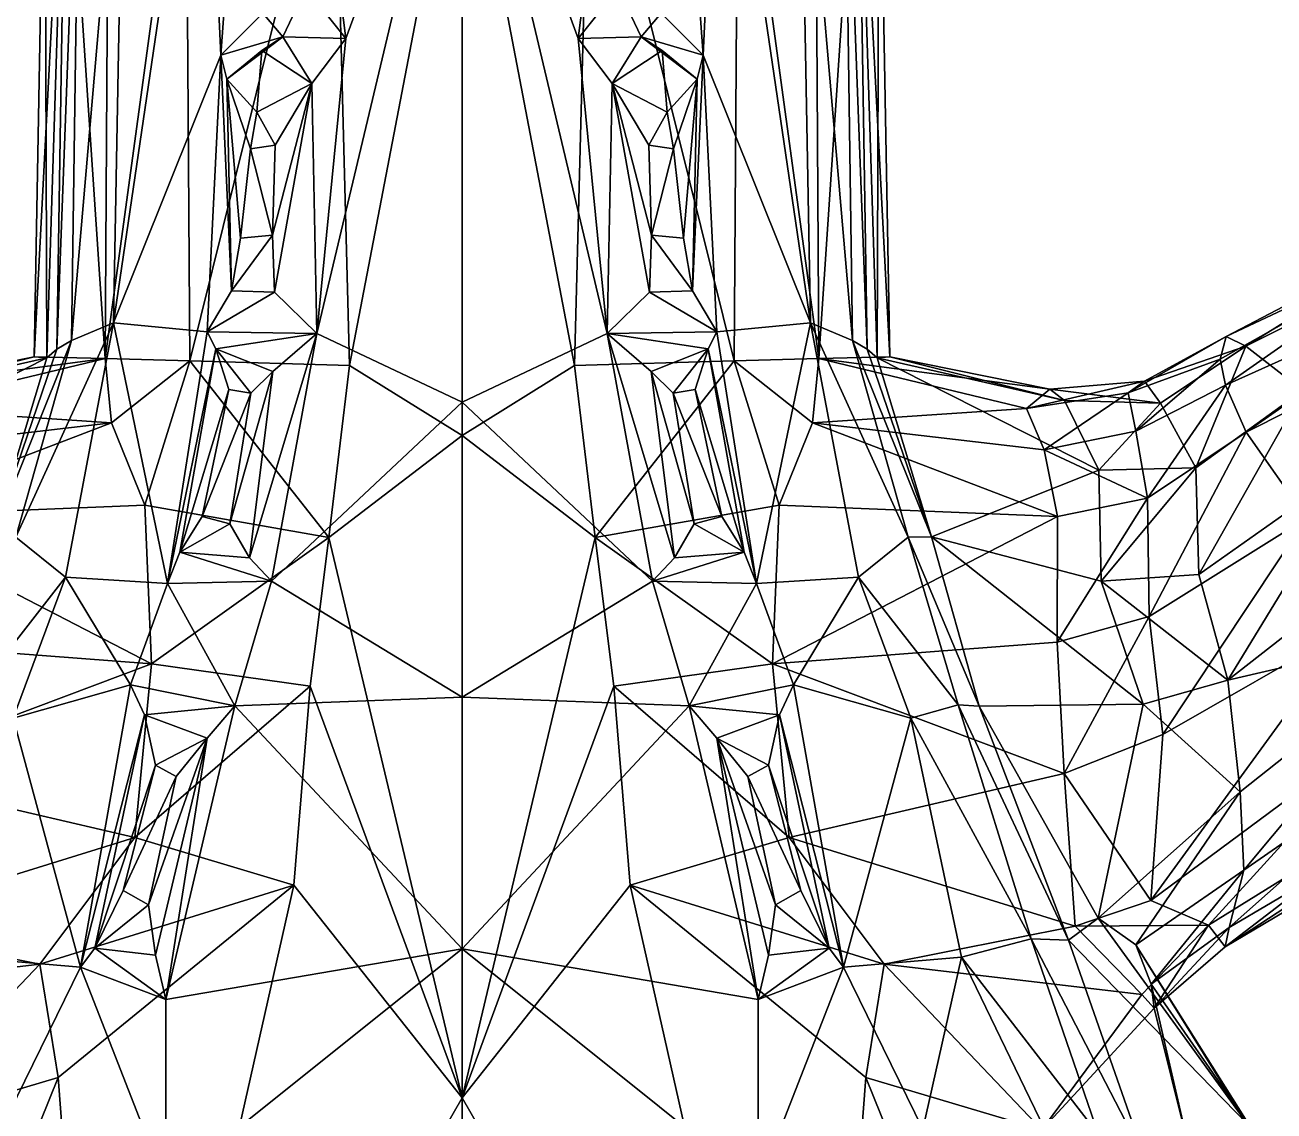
# Model space of a CAD drawing. Extents: x -0.88 to 0.88, y -1.69 to 3.66.
# Drawn here: x -0.206 to 0.382, y 0.997 to 1.509 of the extents above; entities that cross this region are included whole.
import ezdxf

# ---------------------------------------------------------------- set-up
doc = ezdxf.new("R2010")
doc.units = 0
doc.layers.add('ALLIGATR$LWO', color=1, linetype='CONTINUOUS')

msp = doc.modelspace()

# ---------------------------------------------------------------- linework, layer by layer
at = {"layer": 'ALLIGATR$LWO'}
for points in [[(-0.15891, 1.64893, 0.50879), (-0.16408, 1.36831, 0.54448), (-0.12126, 1.65987, 0.54011)], [(-0.11366, 1.49431, 0.56511), (-0.12126, 1.65987, 0.54011), (-0.16408, 1.36831, 0.54448)], [(-0.11366, 1.49431, 0.56511), (-0.11163, 1.52045, 0.57623), (-0.12126, 1.65987, 0.54011)], [(0.11163, 1.52045, 0.57623), (0.11366, 1.49431, 0.56511), (0.12126, 1.65987, 0.54011)], [(0.12126, 1.65987, 0.54011), (0.11366, 1.49431, 0.56511), (0.16408, 1.36831, 0.54448)], [(0.16408, 1.36831, 0.54448), (0.15891, 1.64893, 0.50879), (0.12126, 1.65987, 0.54011)], [(-0.18635, 1.64386, 0.42471), (-0.19087, 1.35591, 0.45701), (-0.17985, 1.64812, 0.47029)], [(-0.18389, 1.36001, 0.50492), (-0.17985, 1.64812, 0.47029), (-0.19087, 1.35591, 0.45701)], [(-0.17985, 1.64812, 0.47029), (-0.18389, 1.36001, 0.50492), (-0.15891, 1.64893, 0.50879)], [(-0.16408, 1.36831, 0.54448), (-0.15891, 1.64893, 0.50879), (-0.18389, 1.36001, 0.50492)], [(-0.05475, 1.50217, 0.56596), (-0.07342, 1.64934, 0.5436), (-0.07349, 1.52581, 0.57473)], [(-0.07342, 1.64934, 0.5436), (-0.05475, 1.50217, 0.56596), (0, 1.6512, 0.54014)], [(-0.05475, 1.50217, 0.56596), (-0.06836, 1.36331, 0.58587), (0, 1.6512, 0.54014)], [(0, 1.33086, 0.58193), (0, 1.6512, 0.54014), (-0.06836, 1.36331, 0.58587)], [(0.05475, 1.50217, 0.56596), (0.07342, 1.64934, 0.5436), (0, 1.6512, 0.54014)], [(0.06836, 1.36331, 0.58587), (0.05475, 1.50217, 0.56596), (0, 1.6512, 0.54014)], [(0, 1.6512, 0.54014), (0, 1.33086, 0.58193), (0.06836, 1.36331, 0.58587)], [(0.07342, 1.64934, 0.5436), (0.05475, 1.50217, 0.56596), (0.07349, 1.52581, 0.57473)], [(0.18389, 1.36001, 0.50492), (0.17985, 1.64812, 0.47029), (0.15891, 1.64893, 0.50879)], [(0.15891, 1.64893, 0.50879), (0.16408, 1.36831, 0.54448), (0.18389, 1.36001, 0.50492)], [(0.19087, 1.35591, 0.45701), (0.18635, 1.64386, 0.42471), (0.17985, 1.64812, 0.47029)], [(0.17985, 1.64812, 0.47029), (0.18389, 1.36001, 0.50492), (0.19087, 1.35591, 0.45701)], [(-0.19653, 1.62992, 0.30751), (-0.19552, 1.35173, 0.39602), (-0.18635, 1.64386, 0.42471)], [(-0.19087, 1.35591, 0.45701), (-0.18635, 1.64386, 0.42471), (-0.19552, 1.35173, 0.39602)], [(0.19552, 1.35173, 0.39602), (0.19653, 1.62992, 0.30751), (0.18635, 1.64386, 0.42471)], [(0.18635, 1.64386, 0.42471), (0.19087, 1.35591, 0.45701), (0.19552, 1.35173, 0.39602)], [(-0.16811, 1.35148, 0.26394), (-0.20157, 1.35227, 0.33114), (-0.18694, 1.63245, 0.27539)], [(-0.20157, 1.35227, 0.33114), (-0.19653, 1.62992, 0.30751), (-0.18694, 1.63245, 0.27539)], [(-0.20157, 1.35227, 0.33114), (-0.19552, 1.35173, 0.39602), (-0.19653, 1.62992, 0.30751)], [(-0.16811, 1.35148, 0.26394), (-0.18694, 1.63245, 0.27539), (-0.16628, 1.63533, 0.24656)], [(-0.16811, 1.35148, 0.26394), (-0.16628, 1.63533, 0.24656), (-0.13004, 1.62989, 0.213)], [(-0.12823, 1.35037, 0.22542), (-0.16811, 1.35148, 0.26394), (-0.13004, 1.62989, 0.213)], [(-0.12823, 1.35037, 0.22542), (-0.13004, 1.62989, 0.213), (-0.0602, 1.62448, 0.17646)], [(0.13004, 1.62989, 0.213), (0.12823, 1.35037, 0.22542), (0.0602, 1.62448, 0.17646)], [(0.16811, 1.35148, 0.26394), (0.12823, 1.35037, 0.22542), (0.13004, 1.62989, 0.213)], [(0.16628, 1.63533, 0.24656), (0.16811, 1.35148, 0.26394), (0.13004, 1.62989, 0.213)], [(0.18694, 1.63245, 0.27539), (0.16811, 1.35148, 0.26394), (0.16628, 1.63533, 0.24656)], [(0.20157, 1.35227, 0.33114), (0.16811, 1.35148, 0.26394), (0.18694, 1.63245, 0.27539)], [(0.19653, 1.62992, 0.30751), (0.20157, 1.35227, 0.33114), (0.18694, 1.63245, 0.27539)], [(0.19552, 1.35173, 0.39602), (0.20157, 1.35227, 0.33114), (0.19653, 1.62992, 0.30751)], [(-0.05293, 1.34819, 0.18323), (-0.12823, 1.35037, 0.22542), (-0.0602, 1.62448, 0.17646)], [(-0.05293, 1.34819, 0.18323), (-0.0602, 1.62448, 0.17646), (0, 1.62477, 0.16542)], [(0, 1.31518, 0.17059), (-0.05293, 1.34819, 0.18323), (0, 1.62477, 0.16542)], [(0.05293, 1.34819, 0.18323), (0, 1.31518, 0.17059), (0, 1.62477, 0.16542)], [(0.0602, 1.62448, 0.17646), (0.05293, 1.34819, 0.18323), (0, 1.62477, 0.16542)], [(0.12823, 1.35037, 0.22542), (0.05293, 1.34819, 0.18323), (0.0602, 1.62448, 0.17646)], [(-0.07349, 1.52581, 0.57473), (-0.09375, 1.51408, 0.57614), (-0.08437, 1.503, 0.5692)], [(-0.05475, 1.50217, 0.56596), (-0.07349, 1.52581, 0.57473), (-0.08437, 1.503, 0.5692)], [(0.07349, 1.52581, 0.57473), (0.05475, 1.50217, 0.56596), (0.08437, 1.503, 0.5692)], [(0.09375, 1.51408, 0.57614), (0.07349, 1.52581, 0.57473), (0.08437, 1.503, 0.5692)], [(-0.09375, 1.51408, 0.57614), (-0.11163, 1.52045, 0.57623), (-0.11366, 1.49431, 0.56511)], [(0.11163, 1.52045, 0.57623), (0.09375, 1.51408, 0.57614), (0.11366, 1.49431, 0.56511)], [(-0.08437, 1.503, 0.5692), (-0.09375, 1.51408, 0.57614), (-0.11366, 1.49431, 0.56511)], [(0.09375, 1.51408, 0.57614), (0.08437, 1.503, 0.5692), (0.11366, 1.49431, 0.56511)], [(-0.11366, 1.49431, 0.56511), (-0.11073, 1.48297, 0.5783), (-0.08437, 1.503, 0.5692)], [(-0.11073, 1.48297, 0.5783), (-0.09422, 1.49659, 0.57898), (-0.08437, 1.503, 0.5692)], [(-0.09422, 1.49659, 0.57898), (-0.07067, 1.48098, 0.57916), (-0.08437, 1.503, 0.5692)], [(-0.05475, 1.50217, 0.56596), (-0.08437, 1.503, 0.5692), (-0.07067, 1.48098, 0.57916)], [(-0.05475, 1.50217, 0.56596), (-0.07067, 1.48098, 0.57916), (-0.06836, 1.36331, 0.58587)], [(0.08437, 1.503, 0.5692), (0.05475, 1.50217, 0.56596), (0.07067, 1.48098, 0.57916)], [(0.07067, 1.48098, 0.57916), (0.05475, 1.50217, 0.56596), (0.06836, 1.36331, 0.58587)], [(0.07067, 1.48098, 0.57916), (0.09422, 1.49659, 0.57898), (0.08437, 1.503, 0.5692)], [(0.11073, 1.48297, 0.5783), (0.11366, 1.49431, 0.56511), (0.08437, 1.503, 0.5692)], [(0.09422, 1.49659, 0.57898), (0.11073, 1.48297, 0.5783), (0.08437, 1.503, 0.5692)], [(-0.11998, 1.36404, 0.58288), (-0.11366, 1.49431, 0.56511), (-0.16408, 1.36831, 0.54448)], [(-0.11998, 1.36404, 0.58288), (-0.10857, 1.38327, 0.59483), (-0.11366, 1.49431, 0.56511)], [(-0.10857, 1.38327, 0.59483), (-0.11073, 1.48297, 0.5783), (-0.11366, 1.49431, 0.56511)], [(-0.09422, 1.49659, 0.57898), (-0.11073, 1.48297, 0.5783), (-0.09658, 1.46755, 0.60971)], [(-0.09422, 1.49659, 0.57898), (-0.09658, 1.46755, 0.60971), (-0.07067, 1.48098, 0.57916)], [(0.09658, 1.46755, 0.60971), (0.09422, 1.49659, 0.57898), (0.07067, 1.48098, 0.57916)], [(0.11073, 1.48297, 0.5783), (0.09422, 1.49659, 0.57898), (0.09658, 1.46755, 0.60971)], [(0.10857, 1.38327, 0.59483), (0.11998, 1.36404, 0.58288), (0.11366, 1.49431, 0.56511)], [(0.11073, 1.48297, 0.5783), (0.10857, 1.38327, 0.59483), (0.11366, 1.49431, 0.56511)], [(0.11366, 1.49431, 0.56511), (0.11998, 1.36404, 0.58288), (0.16408, 1.36831, 0.54448)], [(-0.10857, 1.38327, 0.59483), (-0.10429, 1.40816, 0.6078), (-0.11073, 1.48297, 0.5783)], [(-0.10429, 1.40816, 0.6078), (-0.09963, 1.45014, 0.60822), (-0.11073, 1.48297, 0.5783)], [(-0.09963, 1.45014, 0.60822), (-0.09658, 1.46755, 0.60971), (-0.11073, 1.48297, 0.5783)], [(0.09658, 1.46755, 0.60971), (0.09963, 1.45014, 0.60822), (0.11073, 1.48297, 0.5783)], [(0.09963, 1.45014, 0.60822), (0.10429, 1.40816, 0.6078), (0.11073, 1.48297, 0.5783)], [(0.10429, 1.40816, 0.6078), (0.10857, 1.38327, 0.59483), (0.11073, 1.48297, 0.5783)], [(-0.09658, 1.46755, 0.60971), (-0.08793, 1.45201, 0.60677), (-0.07067, 1.48098, 0.57916)], [(-0.08825, 1.38275, 0.5941), (-0.07067, 1.48098, 0.57916), (-0.0892, 1.4096, 0.60902)], [(-0.08793, 1.45201, 0.60677), (-0.0892, 1.4096, 0.60902), (-0.07067, 1.48098, 0.57916)], [(-0.07067, 1.48098, 0.57916), (-0.08825, 1.38275, 0.5941), (-0.06836, 1.36331, 0.58587)], [(0.08825, 1.38275, 0.5941), (0.07067, 1.48098, 0.57916), (0.06836, 1.36331, 0.58587)], [(0.07067, 1.48098, 0.57916), (0.08825, 1.38275, 0.5941), (0.0892, 1.4096, 0.60902)], [(0.0892, 1.4096, 0.60902), (0.08793, 1.45201, 0.60677), (0.07067, 1.48098, 0.57916)], [(0.08793, 1.45201, 0.60677), (0.09658, 1.46755, 0.60971), (0.07067, 1.48098, 0.57916)], [(-0.09658, 1.46755, 0.60971), (-0.09963, 1.45014, 0.60822), (-0.08793, 1.45201, 0.60677)], [(0.09963, 1.45014, 0.60822), (0.09658, 1.46755, 0.60971), (0.08793, 1.45201, 0.60677)], [(-0.10429, 1.40816, 0.6078), (-0.0892, 1.4096, 0.60902), (-0.09963, 1.45014, 0.60822)], [(-0.08793, 1.45201, 0.60677), (-0.09963, 1.45014, 0.60822), (-0.0892, 1.4096, 0.60902)], [(0.09963, 1.45014, 0.60822), (0.08793, 1.45201, 0.60677), (0.0892, 1.4096, 0.60902)], [(0.0892, 1.4096, 0.60902), (0.10429, 1.40816, 0.6078), (0.09963, 1.45014, 0.60822)], [(0.35995, 1.36183, 0.25105), (0.46528, 1.417, 0.23134), (0.45968, 1.40869, 0.1902)], [(0.35995, 1.36183, 0.25105), (0.36913, 1.35723, 0.28342), (0.46528, 1.417, 0.23134)], [(0.4874, 1.41663, 0.25517), (0.46528, 1.417, 0.23134), (0.36913, 1.35723, 0.28342)], [(0.36913, 1.35723, 0.28342), (0.39607, 1.3364, 0.31471), (0.4874, 1.41663, 0.25517)], [(-0.08825, 1.38275, 0.5941), (-0.0892, 1.4096, 0.60902), (-0.10857, 1.38327, 0.59483)], [(-0.0892, 1.4096, 0.60902), (-0.10429, 1.40816, 0.6078), (-0.10857, 1.38327, 0.59483)], [(0.0892, 1.4096, 0.60902), (0.08825, 1.38275, 0.5941), (0.10857, 1.38327, 0.59483)], [(0.10429, 1.40816, 0.6078), (0.0892, 1.4096, 0.60902), (0.10857, 1.38327, 0.59483)], [(0.35966, 1.33894, 0.18003), (0.35716, 1.35111, 0.21691), (0.45968, 1.40869, 0.1902)], [(0.35716, 1.35111, 0.21691), (0.35995, 1.36183, 0.25105), (0.45968, 1.40869, 0.1902)], [(0.47457, 1.39057, 0.13287), (0.35966, 1.33894, 0.18003), (0.45968, 1.40869, 0.1902)], [(0.35966, 1.33894, 0.18003), (0.47457, 1.39057, 0.13287), (0.36932, 1.31672, 0.15542)], [(0.48933, 1.37723, 0.11967), (0.36932, 1.31672, 0.15542), (0.47457, 1.39057, 0.13287)], [(-0.08825, 1.38275, 0.5941), (-0.10857, 1.38327, 0.59483), (-0.11998, 1.36404, 0.58288)], [(-0.06836, 1.36331, 0.58587), (-0.08825, 1.38275, 0.5941), (-0.11998, 1.36404, 0.58288)], [(0.08825, 1.38275, 0.5941), (0.06836, 1.36331, 0.58587), (0.11998, 1.36404, 0.58288)], [(0.10857, 1.38327, 0.59483), (0.08825, 1.38275, 0.5941), (0.11998, 1.36404, 0.58288)], [(0.39774, 1.27622, 0.14242), (0.36932, 1.31672, 0.15542), (0.48933, 1.37723, 0.11967)], [(-0.18668, 1.24848, 0.55684), (-0.16408, 1.36831, 0.54448), (-0.2101, 1.26731, 0.51198)], [(-0.16408, 1.36831, 0.54448), (-0.18389, 1.36001, 0.50492), (-0.2101, 1.26731, 0.51198)], [(-0.18668, 1.24848, 0.55684), (-0.13874, 1.24555, 0.58657), (-0.16408, 1.36831, 0.54448)], [(-0.11998, 1.36404, 0.58288), (-0.16408, 1.36831, 0.54448), (-0.13874, 1.24555, 0.58657)], [(0.16408, 1.36831, 0.54448), (0.11998, 1.36404, 0.58288), (0.13874, 1.24555, 0.58657)], [(0.13874, 1.24555, 0.58657), (0.18668, 1.24848, 0.55684), (0.16408, 1.36831, 0.54448)], [(0.16408, 1.36831, 0.54448), (0.18668, 1.24848, 0.55684), (0.2101, 1.26731, 0.51198)], [(0.18389, 1.36001, 0.50492), (0.16408, 1.36831, 0.54448), (0.2101, 1.26731, 0.51198)], [(-0.2101, 1.26731, 0.51198), (-0.18389, 1.36001, 0.50492), (-0.22113, 1.26752, 0.46238)], [(-0.18389, 1.36001, 0.50492), (-0.19087, 1.35591, 0.45701), (-0.22113, 1.26752, 0.46238)], [(-0.11998, 1.36404, 0.58288), (-0.13874, 1.24555, 0.58657), (-0.11596, 1.35604, 0.59912)], [(-0.11998, 1.36404, 0.58288), (-0.11596, 1.35604, 0.59912), (-0.06836, 1.36331, 0.58587)], [(-0.11596, 1.35604, 0.59912), (-0.08905, 1.3454, 0.60241), (-0.06836, 1.36331, 0.58587)], [(-0.08971, 1.24666, 0.59597), (-0.06836, 1.36331, 0.58587), (-0.10013, 1.2576, 0.60724)], [(-0.08905, 1.3454, 0.60241), (-0.10013, 1.2576, 0.60724), (-0.06836, 1.36331, 0.58587)], [(0, 1.33086, 0.58193), (-0.06836, 1.36331, 0.58587), (-0.08971, 1.24666, 0.59597)], [(0.06836, 1.36331, 0.58587), (0, 1.33086, 0.58193), (0.08971, 1.24666, 0.59597)], [(0.11596, 1.35604, 0.59912), (0.11998, 1.36404, 0.58288), (0.06836, 1.36331, 0.58587)], [(0.06836, 1.36331, 0.58587), (0.08971, 1.24666, 0.59597), (0.10013, 1.2576, 0.60724)], [(0.10013, 1.2576, 0.60724), (0.08905, 1.3454, 0.60241), (0.06836, 1.36331, 0.58587)], [(0.08905, 1.3454, 0.60241), (0.11596, 1.35604, 0.59912), (0.06836, 1.36331, 0.58587)], [(0.13874, 1.24555, 0.58657), (0.11998, 1.36404, 0.58288), (0.11596, 1.35604, 0.59912)], [(0.18389, 1.36001, 0.50492), (0.2101, 1.26731, 0.51198), (0.22113, 1.26752, 0.46238)], [(0.19087, 1.35591, 0.45701), (0.18389, 1.36001, 0.50492), (0.22113, 1.26752, 0.46238)], [(0.32148, 1.34071, 0.28491), (0.35995, 1.36183, 0.25105), (0.31377, 1.33535, 0.24443)], [(0.35995, 1.36183, 0.25105), (0.35716, 1.35111, 0.21691), (0.31377, 1.33535, 0.24443)], [(0.35995, 1.36183, 0.25105), (0.32148, 1.34071, 0.28491), (0.36913, 1.35723, 0.28342)], [(-0.19552, 1.35173, 0.39602), (-0.22113, 1.26752, 0.46238), (-0.19087, 1.35591, 0.45701)], [(-0.13292, 1.26019, 0.60899), (-0.11596, 1.35604, 0.59912), (-0.13874, 1.24555, 0.58657)], [(-0.11596, 1.35604, 0.59912), (-0.13292, 1.26019, 0.60899), (-0.10982, 1.33693, 0.61804)], [(-0.08905, 1.3454, 0.60241), (-0.11596, 1.35604, 0.59912), (-0.09945, 1.33514, 0.62073)], [(-0.10982, 1.33693, 0.61804), (-0.09945, 1.33514, 0.62073), (-0.11596, 1.35604, 0.59912)], [(0.11596, 1.35604, 0.59912), (0.08905, 1.3454, 0.60241), (0.09945, 1.33514, 0.62073)], [(0.09945, 1.33514, 0.62073), (0.10982, 1.33693, 0.61804), (0.11596, 1.35604, 0.59912)], [(0.13292, 1.26019, 0.60899), (0.11596, 1.35604, 0.59912), (0.10982, 1.33693, 0.61804)], [(0.11596, 1.35604, 0.59912), (0.13292, 1.26019, 0.60899), (0.13874, 1.24555, 0.58657)], [(0.22113, 1.26752, 0.46238), (0.19552, 1.35173, 0.39602), (0.19087, 1.35591, 0.45701)], [(0.32901, 1.33042, 0.3253), (0.36913, 1.35723, 0.28342), (0.32148, 1.34071, 0.28491)], [(0.32901, 1.33042, 0.3253), (0.34557, 1.30002, 0.35408), (0.36913, 1.35723, 0.28342)], [(0.39607, 1.3364, 0.31471), (0.36913, 1.35723, 0.28342), (0.34557, 1.30002, 0.35408)], [(-0.28373, 1.33175, 0.34065), (-0.29999, 1.29887, 0.37772), (-0.19552, 1.35173, 0.39602)], [(-0.19552, 1.35173, 0.39602), (-0.29999, 1.29887, 0.37772), (-0.22113, 1.26752, 0.46238)], [(-0.28373, 1.33175, 0.34065), (-0.19552, 1.35173, 0.39602), (-0.20157, 1.35227, 0.33114)], [(-0.20157, 1.35227, 0.33114), (-0.27682, 1.33703, 0.29588), (-0.28373, 1.33175, 0.34065)], [(-0.27682, 1.33703, 0.29588), (-0.20157, 1.35227, 0.33114), (-0.16811, 1.35148, 0.26394)], [(-0.26587, 1.32788, 0.24982), (-0.27682, 1.33703, 0.29588), (-0.16811, 1.35148, 0.26394)], [(-0.26587, 1.32788, 0.24982), (-0.16811, 1.35148, 0.26394), (-0.16504, 1.32116, 0.19411)], [(-0.12823, 1.35037, 0.22542), (-0.16504, 1.32116, 0.19411), (-0.16811, 1.35148, 0.26394)], [(-0.16504, 1.32116, 0.19411), (-0.12823, 1.35037, 0.22542), (-0.14941, 1.28237, 0.15015)], [(-0.06269, 1.2671, 0.17431), (-0.14941, 1.28237, 0.15015), (-0.12823, 1.35037, 0.22542)], [(-0.12823, 1.35037, 0.22542), (-0.05293, 1.34819, 0.18323), (-0.06269, 1.2671, 0.17431)], [(-0.05293, 1.34819, 0.18323), (0, 1.31518, 0.17059), (-0.06269, 1.2671, 0.17431)], [(0, 1.31518, 0.17059), (0.05293, 1.34819, 0.18323), (0.06269, 1.2671, 0.17431)], [(0.05293, 1.34819, 0.18323), (0.12823, 1.35037, 0.22542), (0.06269, 1.2671, 0.17431)], [(0.14941, 1.28237, 0.15015), (0.06269, 1.2671, 0.17431), (0.12823, 1.35037, 0.22542)], [(0.16504, 1.32116, 0.19411), (0.12823, 1.35037, 0.22542), (0.16811, 1.35148, 0.26394)], [(0.12823, 1.35037, 0.22542), (0.16504, 1.32116, 0.19411), (0.14941, 1.28237, 0.15015)], [(0.16811, 1.35148, 0.26394), (0.26587, 1.32788, 0.24982), (0.16504, 1.32116, 0.19411)], [(0.20157, 1.35227, 0.33114), (0.27682, 1.33703, 0.29588), (0.16811, 1.35148, 0.26394)], [(0.27682, 1.33703, 0.29588), (0.26587, 1.32788, 0.24982), (0.16811, 1.35148, 0.26394)], [(0.19552, 1.35173, 0.39602), (0.28373, 1.33175, 0.34065), (0.20157, 1.35227, 0.33114)], [(0.29999, 1.29887, 0.37772), (0.28373, 1.33175, 0.34065), (0.19552, 1.35173, 0.39602)], [(0.29999, 1.29887, 0.37772), (0.19552, 1.35173, 0.39602), (0.22113, 1.26752, 0.46238)], [(0.27682, 1.33703, 0.29588), (0.20157, 1.35227, 0.33114), (0.28373, 1.33175, 0.34065)], [(0.31377, 1.33535, 0.24443), (0.35716, 1.35111, 0.21691), (0.31742, 1.31727, 0.20688)], [(0.35966, 1.33894, 0.18003), (0.31742, 1.31727, 0.20688), (0.35716, 1.35111, 0.21691)], [(-0.10013, 1.2576, 0.60724), (-0.08905, 1.3454, 0.60241), (-0.10933, 1.27364, 0.62223)], [(-0.09945, 1.33514, 0.62073), (-0.10933, 1.27364, 0.62223), (-0.08905, 1.3454, 0.60241)], [(0.08905, 1.3454, 0.60241), (0.10013, 1.2576, 0.60724), (0.10933, 1.27364, 0.62223)], [(0.10933, 1.27364, 0.62223), (0.09945, 1.33514, 0.62073), (0.08905, 1.3454, 0.60241)], [(-0.12246, 1.27706, 0.6235), (-0.10982, 1.33693, 0.61804), (-0.13292, 1.26019, 0.60899)], [(-0.10982, 1.33693, 0.61804), (-0.12246, 1.27706, 0.6235), (-0.09945, 1.33514, 0.62073)], [(0.12246, 1.27706, 0.6235), (0.10982, 1.33693, 0.61804), (0.09945, 1.33514, 0.62073)], [(0.10982, 1.33693, 0.61804), (0.12246, 1.27706, 0.6235), (0.13292, 1.26019, 0.60899)], [(0.31377, 1.33535, 0.24443), (0.26587, 1.32788, 0.24982), (0.32148, 1.34071, 0.28491)], [(0.27682, 1.33703, 0.29588), (0.32148, 1.34071, 0.28491), (0.26587, 1.32788, 0.24982)], [(0.32148, 1.34071, 0.28491), (0.27682, 1.33703, 0.29588), (0.32901, 1.33042, 0.3253)], [(0.27682, 1.33703, 0.29588), (0.28373, 1.33175, 0.34065), (0.32901, 1.33042, 0.3253)], [(0.31742, 1.31727, 0.20688), (0.35966, 1.33894, 0.18003), (0.32288, 1.28569, 0.17924)], [(0.35966, 1.33894, 0.18003), (0.36932, 1.31672, 0.15542), (0.32288, 1.28569, 0.17924)], [(0.39607, 1.3364, 0.31471), (0.34557, 1.30002, 0.35408), (0.3471, 1.24967, 0.37374)], [(0.42444, 1.3044, 0.33468), (0.39607, 1.3364, 0.31471), (0.3471, 1.24967, 0.37374)], [(-0.10933, 1.27364, 0.62223), (-0.09945, 1.33514, 0.62073), (-0.12246, 1.27706, 0.6235)], [(0, 1.1919, 0.59183), (0, 1.33086, 0.58193), (-0.08971, 1.24666, 0.59597)], [(0, 1.33086, 0.58193), (0, 1.1919, 0.59183), (0.08971, 1.24666, 0.59597)], [(0.09945, 1.33514, 0.62073), (0.10933, 1.27364, 0.62223), (0.12246, 1.27706, 0.6235)], [(0.27424, 1.30851, 0.20689), (0.26587, 1.32788, 0.24982), (0.31377, 1.33535, 0.24443)], [(0.31742, 1.31727, 0.20688), (0.27424, 1.30851, 0.20689), (0.31377, 1.33535, 0.24443)], [(0.28373, 1.33175, 0.34065), (0.29999, 1.29887, 0.37772), (0.32901, 1.33042, 0.3253)], [(0.29999, 1.29887, 0.37772), (0.34557, 1.30002, 0.35408), (0.32901, 1.33042, 0.3253)], [(-0.16504, 1.32116, 0.19411), (-0.27424, 1.30851, 0.20689), (-0.26587, 1.32788, 0.24982)], [(0.27424, 1.30851, 0.20689), (0.16504, 1.32116, 0.19411), (0.26587, 1.32788, 0.24982)], [(-0.16504, 1.32116, 0.19411), (-0.14941, 1.28237, 0.15015), (-0.2805, 1.27708, 0.17445)], [(-0.2805, 1.27708, 0.17445), (-0.27424, 1.30851, 0.20689), (-0.16504, 1.32116, 0.19411)], [(0.14941, 1.28237, 0.15015), (0.16504, 1.32116, 0.19411), (0.2805, 1.27708, 0.17445)], [(0.27424, 1.30851, 0.20689), (0.2805, 1.27708, 0.17445), (0.16504, 1.32116, 0.19411)], [(0, 1.31518, 0.17059), (0, 1.00317, 0.12989), (-0.06269, 1.2671, 0.17431)], [(0, 1.00317, 0.12989), (0, 1.31518, 0.17059), (0.06269, 1.2671, 0.17431)], [(0.27424, 1.30851, 0.20689), (0.31742, 1.31727, 0.20688), (0.32288, 1.28569, 0.17924)], [(0.32288, 1.28569, 0.17924), (0.36932, 1.31672, 0.15542), (0.32367, 1.22992, 0.17053)], [(0.39774, 1.27622, 0.14242), (0.32367, 1.22992, 0.17053), (0.36932, 1.31672, 0.15542)], [(0.2805, 1.27708, 0.17445), (0.27424, 1.30851, 0.20689), (0.32288, 1.28569, 0.17924)], [(0.3471, 1.24967, 0.37374), (0.36072, 1.19989, 0.37799), (0.42444, 1.3044, 0.33468)], [(0.44247, 1.26382, 0.34301), (0.42444, 1.3044, 0.33468), (0.36072, 1.19989, 0.37799)], [(0.30102, 1.24654, 0.4052), (0.29999, 1.29887, 0.37772), (0.22113, 1.26752, 0.46238)], [(0.29999, 1.29887, 0.37772), (0.30102, 1.24654, 0.4052), (0.34557, 1.30002, 0.35408)], [(0.3471, 1.24967, 0.37374), (0.34557, 1.30002, 0.35408), (0.30102, 1.24654, 0.4052)], [(0.32367, 1.22992, 0.17053), (0.28025, 1.2179, 0.16962), (0.32288, 1.28569, 0.17924)], [(0.28025, 1.2179, 0.16962), (0.2805, 1.27708, 0.17445), (0.32288, 1.28569, 0.17924)], [(-0.2805, 1.27708, 0.17445), (-0.14941, 1.28237, 0.15015), (-0.14627, 1.20765, 0.14875)], [(-0.14627, 1.20765, 0.14875), (-0.28025, 1.2179, 0.16962), (-0.2805, 1.27708, 0.17445)], [(-0.14941, 1.28237, 0.15015), (-0.06269, 1.2671, 0.17431), (-0.14627, 1.20765, 0.14875)], [(-0.10933, 1.27364, 0.62223), (-0.12246, 1.27706, 0.6235), (-0.13292, 1.26019, 0.60899)], [(0.06269, 1.2671, 0.17431), (0.14941, 1.28237, 0.15015), (0.14627, 1.20765, 0.14875)], [(0.12246, 1.27706, 0.6235), (0.10933, 1.27364, 0.62223), (0.13292, 1.26019, 0.60899)], [(0.14941, 1.28237, 0.15015), (0.2805, 1.27708, 0.17445), (0.14627, 1.20765, 0.14875)], [(0.28025, 1.2179, 0.16962), (0.14627, 1.20765, 0.14875), (0.2805, 1.27708, 0.17445)], [(-0.10013, 1.2576, 0.60724), (-0.10933, 1.27364, 0.62223), (-0.13292, 1.26019, 0.60899)], [(0.10933, 1.27364, 0.62223), (0.10013, 1.2576, 0.60724), (0.13292, 1.26019, 0.60899)], [(0.32367, 1.22992, 0.17053), (0.39774, 1.27622, 0.14242), (0.33016, 1.17442, 0.17625)], [(0.39774, 1.27622, 0.14242), (0.41784, 1.22463, 0.1451), (0.33016, 1.17442, 0.17625)], [(-0.2101, 1.26731, 0.51198), (-0.23372, 1.18837, 0.52164), (-0.18668, 1.24848, 0.55684)], [(-0.0715, 1.19717, 0.16671), (-0.14627, 1.20765, 0.14875), (-0.06269, 1.2671, 0.17431)], [(-0.0715, 1.19717, 0.16671), (-0.06269, 1.2671, 0.17431), (0, 1.00317, 0.12989)], [(0.06269, 1.2671, 0.17431), (0.0715, 1.19717, 0.16671), (0, 1.00317, 0.12989)], [(0.14627, 1.20765, 0.14875), (0.0715, 1.19717, 0.16671), (0.06269, 1.2671, 0.17431)], [(0.23372, 1.18837, 0.52164), (0.2101, 1.26731, 0.51198), (0.18668, 1.24848, 0.55684)], [(0.24364, 1.18773, 0.46639), (0.22113, 1.26752, 0.46238), (0.2101, 1.26731, 0.51198)], [(0.2101, 1.26731, 0.51198), (0.23372, 1.18837, 0.52164), (0.24364, 1.18773, 0.46639)], [(0.24364, 1.18773, 0.46639), (0.32087, 1.18863, 0.40909), (0.22113, 1.26752, 0.46238)], [(0.32087, 1.18863, 0.40909), (0.30102, 1.24654, 0.4052), (0.22113, 1.26752, 0.46238)], [(-0.13874, 1.24555, 0.58657), (-0.08971, 1.24666, 0.59597), (-0.13292, 1.26019, 0.60899)], [(-0.10013, 1.2576, 0.60724), (-0.13292, 1.26019, 0.60899), (-0.08971, 1.24666, 0.59597)], [(0.08971, 1.24666, 0.59597), (0.13874, 1.24555, 0.58657), (0.13292, 1.26019, 0.60899)], [(0.13292, 1.26019, 0.60899), (0.10013, 1.2576, 0.60724), (0.08971, 1.24666, 0.59597)], [(0.44247, 1.26382, 0.34301), (0.36072, 1.19989, 0.37799), (0.46283, 1.22365, 0.33787)], [(-0.21143, 1.18209, 0.56569), (-0.18668, 1.24848, 0.55684), (-0.23372, 1.18837, 0.52164)], [(-0.18668, 1.24848, 0.55684), (-0.21143, 1.18209, 0.56569), (-0.15607, 1.19776, 0.59434)], [(-0.13874, 1.24555, 0.58657), (-0.18668, 1.24848, 0.55684), (-0.15607, 1.19776, 0.59434)], [(0.18668, 1.24848, 0.55684), (0.13874, 1.24555, 0.58657), (0.15607, 1.19776, 0.59434)], [(0.21143, 1.18209, 0.56569), (0.18668, 1.24848, 0.55684), (0.15607, 1.19776, 0.59434)], [(0.18668, 1.24848, 0.55684), (0.21143, 1.18209, 0.56569), (0.23372, 1.18837, 0.52164)], [(0.3471, 1.24967, 0.37374), (0.30102, 1.24654, 0.4052), (0.36072, 1.19989, 0.37799)], [(-0.15607, 1.19776, 0.59434), (-0.10704, 1.18783, 0.60039), (-0.13874, 1.24555, 0.58657)], [(-0.08971, 1.24666, 0.59597), (-0.13874, 1.24555, 0.58657), (-0.10704, 1.18783, 0.60039)], [(-0.10704, 1.18783, 0.60039), (0, 1.1919, 0.59183), (-0.08971, 1.24666, 0.59597)], [(0, 1.1919, 0.59183), (0.10704, 1.18783, 0.60039), (0.08971, 1.24666, 0.59597)], [(0.13874, 1.24555, 0.58657), (0.08971, 1.24666, 0.59597), (0.10704, 1.18783, 0.60039)], [(0.10704, 1.18783, 0.60039), (0.15607, 1.19776, 0.59434), (0.13874, 1.24555, 0.58657)], [(0.32087, 1.18863, 0.40909), (0.36072, 1.19989, 0.37799), (0.30102, 1.24654, 0.4052)], [(0.28025, 1.2179, 0.16962), (0.32367, 1.22992, 0.17053), (0.28362, 1.15602, 0.18042)], [(0.33016, 1.17442, 0.17625), (0.28362, 1.15602, 0.18042), (0.32367, 1.22992, 0.17053)], [(0.33016, 1.17442, 0.17625), (0.41784, 1.22463, 0.1451), (0.32441, 1.09613, 0.19426)], [(0.44107, 1.18266, 0.16044), (0.32441, 1.09613, 0.19426), (0.41784, 1.22463, 0.1451)], [(-0.28362, 1.15602, 0.18042), (-0.28025, 1.2179, 0.16962), (-0.14627, 1.20765, 0.14875)], [(0.28025, 1.2179, 0.16962), (0.28362, 1.15602, 0.18042), (0.14627, 1.20765, 0.14875)], [(0.3665, 1.14742, 0.37047), (0.46283, 1.22365, 0.33787), (0.36072, 1.19989, 0.37799)], [(0.3665, 1.14742, 0.37047), (0.36826, 1.11053, 0.34189), (0.46283, 1.22365, 0.33787)], [(0.47664, 1.1857, 0.31259), (0.46283, 1.22365, 0.33787), (0.36826, 1.11053, 0.34189)], [(-0.14627, 1.20765, 0.14875), (-0.15409, 1.1258, 0.16681), (-0.28362, 1.15602, 0.18042)], [(-0.14627, 1.20765, 0.14875), (-0.0715, 1.19717, 0.16671), (-0.15409, 1.1258, 0.16681)], [(0.0715, 1.19717, 0.16671), (0.14627, 1.20765, 0.14875), (0.15409, 1.1258, 0.16681)], [(0.15409, 1.1258, 0.16681), (0.14627, 1.20765, 0.14875), (0.28362, 1.15602, 0.18042)], [(-0.15607, 1.19776, 0.59434), (-0.21143, 1.18209, 0.56569), (-0.17963, 1.06482, 0.60968)], [(-0.15607, 1.19776, 0.59434), (-0.17963, 1.06482, 0.60968), (-0.14954, 1.18361, 0.61223)], [(-0.15607, 1.19776, 0.59434), (-0.14954, 1.18361, 0.61223), (-0.10704, 1.18783, 0.60039)], [(-0.07928, 1.10336, 0.15602), (-0.15409, 1.1258, 0.16681), (-0.0715, 1.19717, 0.16671)], [(-0.07928, 1.10336, 0.15602), (-0.0715, 1.19717, 0.16671), (0, 1.00317, 0.12989)], [(0.0715, 1.19717, 0.16671), (0.07928, 1.10336, 0.15602), (0, 1.00317, 0.12989)], [(0.15409, 1.1258, 0.16681), (0.07928, 1.10336, 0.15602), (0.0715, 1.19717, 0.16671)], [(0.14954, 1.18361, 0.61223), (0.15607, 1.19776, 0.59434), (0.10704, 1.18783, 0.60039)], [(0.17963, 1.06482, 0.60968), (0.15607, 1.19776, 0.59434), (0.14954, 1.18361, 0.61223)], [(0.21143, 1.18209, 0.56569), (0.15607, 1.19776, 0.59434), (0.17963, 1.06482, 0.60968)], [(0.36072, 1.19989, 0.37799), (0.32087, 1.18863, 0.40909), (0.3665, 1.14742, 0.37047)], [(0, 1.1919, 0.59183), (-0.10704, 1.18783, 0.60039), (0, 1.07346, 0.60535)], [(0.10704, 1.18783, 0.60039), (0, 1.1919, 0.59183), (0, 1.07346, 0.60535)], [(0.26812, 1.07813, 0.52155), (0.23372, 1.18837, 0.52164), (0.21143, 1.18209, 0.56569)], [(0.23372, 1.18837, 0.52164), (0.26812, 1.07813, 0.52155), (0.28566, 1.07743, 0.47095)], [(0.28566, 1.07743, 0.47095), (0.24364, 1.18773, 0.46639), (0.23372, 1.18837, 0.52164)], [(0.32087, 1.18863, 0.40909), (0.24364, 1.18773, 0.46639), (0.2997, 1.08788, 0.40039)], [(0.32087, 1.18863, 0.40909), (0.2997, 1.08788, 0.40039), (0.3665, 1.14742, 0.37047)], [(-0.17295, 1.07371, 0.62889), (-0.14954, 1.18361, 0.61223), (-0.17963, 1.06482, 0.60968)], [(-0.14954, 1.18361, 0.61223), (-0.17295, 1.07371, 0.62889), (-0.14438, 1.16, 0.63719)], [(-0.14954, 1.18361, 0.61223), (-0.11997, 1.17264, 0.61732), (-0.10704, 1.18783, 0.60039)], [(-0.14954, 1.18361, 0.61223), (-0.14438, 1.16, 0.63719), (-0.11997, 1.17264, 0.61732)], [(-0.10704, 1.18783, 0.60039), (-0.11997, 1.17264, 0.61732), (-0.13954, 1.04952, 0.60959)], [(-0.10704, 1.18783, 0.60039), (-0.13954, 1.04952, 0.60959), (0, 1.07346, 0.60535)], [(0.13954, 1.04952, 0.60959), (0.10704, 1.18783, 0.60039), (0, 1.07346, 0.60535)], [(0.11997, 1.17264, 0.61732), (0.10704, 1.18783, 0.60039), (0.13954, 1.04952, 0.60959)], [(0.11997, 1.17264, 0.61732), (0.14954, 1.18361, 0.61223), (0.10704, 1.18783, 0.60039)], [(0.14438, 1.16, 0.63719), (0.14954, 1.18361, 0.61223), (0.11997, 1.17264, 0.61732)], [(0.17295, 1.07371, 0.62889), (0.14954, 1.18361, 0.61223), (0.14438, 1.16, 0.63719)], [(0.14954, 1.18361, 0.61223), (0.17295, 1.07371, 0.62889), (0.17963, 1.06482, 0.60968)], [(0.28566, 1.07743, 0.47095), (0.2997, 1.08788, 0.40039), (0.24364, 1.18773, 0.46639)], [(0.32441, 1.09613, 0.19426), (0.44107, 1.18266, 0.16044), (0.35164, 1.08456, 0.22426)], [(0.44107, 1.18266, 0.16044), (0.46234, 1.15311, 0.18743), (0.35164, 1.08456, 0.22426)], [(0.48288, 1.15506, 0.27365), (0.47664, 1.1857, 0.31259), (0.36127, 1.08341, 0.30567)], [(0.47664, 1.1857, 0.31259), (0.36826, 1.11053, 0.34189), (0.36127, 1.08341, 0.30567)], [(-0.21143, 1.18209, 0.56569), (-0.23528, 1.06948, 0.57354), (-0.17963, 1.06482, 0.60968)], [(0.23528, 1.06948, 0.57354), (0.21143, 1.18209, 0.56569), (0.17963, 1.06482, 0.60968)], [(0.21143, 1.18209, 0.56569), (0.23528, 1.06948, 0.57354), (0.26812, 1.07813, 0.52155)], [(-0.14442, 1.07038, 0.62445), (-0.11997, 1.17264, 0.61732), (-0.14761, 1.09415, 0.64306)], [(-0.13459, 1.1546, 0.64137), (-0.14761, 1.09415, 0.64306), (-0.11997, 1.17264, 0.61732)], [(-0.11997, 1.17264, 0.61732), (-0.14442, 1.07038, 0.62445), (-0.13954, 1.04952, 0.60959)], [(-0.14438, 1.16, 0.63719), (-0.13459, 1.1546, 0.64137), (-0.11997, 1.17264, 0.61732)], [(0.11997, 1.17264, 0.61732), (0.14442, 1.07038, 0.62445), (0.14761, 1.09415, 0.64306)], [(0.14761, 1.09415, 0.64306), (0.13459, 1.1546, 0.64137), (0.11997, 1.17264, 0.61732)], [(0.13459, 1.1546, 0.64137), (0.14438, 1.16, 0.63719), (0.11997, 1.17264, 0.61732)], [(0.14442, 1.07038, 0.62445), (0.11997, 1.17264, 0.61732), (0.13954, 1.04952, 0.60959)], [(0.33016, 1.17442, 0.17625), (0.32441, 1.09613, 0.19426), (0.28362, 1.15602, 0.18042)], [(-0.15952, 1.10094, 0.64427), (-0.14438, 1.16, 0.63719), (-0.17295, 1.07371, 0.62889)], [(-0.14438, 1.16, 0.63719), (-0.15952, 1.10094, 0.64427), (-0.13459, 1.1546, 0.64137)], [(0.15952, 1.10094, 0.64427), (0.14438, 1.16, 0.63719), (0.13459, 1.1546, 0.64137)], [(0.14438, 1.16, 0.63719), (0.15952, 1.10094, 0.64427), (0.17295, 1.07371, 0.62889)], [(-0.28884, 1.08408, 0.19611), (-0.28362, 1.15602, 0.18042), (-0.15409, 1.1258, 0.16681)], [(-0.14761, 1.09415, 0.64306), (-0.13459, 1.1546, 0.64137), (-0.15952, 1.10094, 0.64427)], [(0.13459, 1.1546, 0.64137), (0.14761, 1.09415, 0.64306), (0.15952, 1.10094, 0.64427)], [(0.28362, 1.15602, 0.18042), (0.28884, 1.08408, 0.19611), (0.15409, 1.1258, 0.16681)], [(0.28884, 1.08408, 0.19611), (0.28362, 1.15602, 0.18042), (0.32441, 1.09613, 0.19426)], [(0.35164, 1.08456, 0.22426), (0.46234, 1.15311, 0.18743), (0.35942, 1.07442, 0.26396)], [(0.36127, 1.08341, 0.30567), (0.35942, 1.07442, 0.26396), (0.48288, 1.15506, 0.27365)], [(0.47637, 1.14378, 0.22887), (0.48288, 1.15506, 0.27365), (0.35942, 1.07442, 0.26396)], [(0.47637, 1.14378, 0.22887), (0.35942, 1.07442, 0.26396), (0.46234, 1.15311, 0.18743)], [(0.2997, 1.08788, 0.40039), (0.31736, 1.07525, 0.36456), (0.3665, 1.14742, 0.37047)], [(0.31736, 1.07525, 0.36456), (0.36826, 1.11053, 0.34189), (0.3665, 1.14742, 0.37047)], [(-0.19884, 1.06615, 0.18126), (-0.28884, 1.08408, 0.19611), (-0.15409, 1.1258, 0.16681)], [(-0.15409, 1.1258, 0.16681), (-0.07928, 1.10336, 0.15602), (-0.19884, 1.06615, 0.18126)], [(0.07928, 1.10336, 0.15602), (0.15409, 1.1258, 0.16681), (0.19884, 1.06615, 0.18126)], [(0.28884, 1.08408, 0.19611), (0.19884, 1.06615, 0.18126), (0.15409, 1.1258, 0.16681)], [(0.31736, 1.07525, 0.36456), (0.32457, 1.05677, 0.32116), (0.36826, 1.11053, 0.34189)], [(0.36127, 1.08341, 0.30567), (0.36826, 1.11053, 0.34189), (0.32457, 1.05677, 0.32116)], [(-0.07928, 1.10336, 0.15602), (-0.19014, 1.01284, 0.18214), (-0.19884, 1.06615, 0.18126)], [(-0.07928, 1.10336, 0.15602), (-0.16724, 0.71217, 0.11958), (-0.19014, 1.01284, 0.18214)], [(-0.14761, 1.09415, 0.64306), (-0.15952, 1.10094, 0.64427), (-0.17295, 1.07371, 0.62889)], [(-0.16724, 0.71217, 0.11958), (-0.07928, 1.10336, 0.15602), (0, 1.00317, 0.12989)], [(0.07928, 1.10336, 0.15602), (0.16724, 0.71217, 0.11958), (0, 1.00317, 0.12989)], [(0.19014, 1.01284, 0.18214), (0.07928, 1.10336, 0.15602), (0.19884, 1.06615, 0.18126)], [(0.16724, 0.71217, 0.11958), (0.07928, 1.10336, 0.15602), (0.19014, 1.01284, 0.18214)], [(0.15952, 1.10094, 0.64427), (0.14761, 1.09415, 0.64306), (0.17295, 1.07371, 0.62889)], [(0.28884, 1.08408, 0.19611), (0.32441, 1.09613, 0.19426), (0.35164, 1.08456, 0.22426)], [(-0.14442, 1.07038, 0.62445), (-0.14761, 1.09415, 0.64306), (-0.17295, 1.07371, 0.62889)], [(0.14761, 1.09415, 0.64306), (0.14442, 1.07038, 0.62445), (0.17295, 1.07371, 0.62889)], [(-0.32014, 1.05192, 0.22386), (-0.28884, 1.08408, 0.19611), (-0.19884, 1.06615, 0.18126)], [(0.28884, 1.08408, 0.19611), (0.32014, 1.05192, 0.22386), (0.19884, 1.06615, 0.18126)], [(0.28566, 1.07743, 0.47095), (0.36992, 0.99089, 0.41161), (0.2997, 1.08788, 0.40039)], [(0.32014, 1.05192, 0.22386), (0.28884, 1.08408, 0.19611), (0.35164, 1.08456, 0.22426)], [(0.31736, 1.07525, 0.36456), (0.2997, 1.08788, 0.40039), (0.36992, 0.99089, 0.41161)], [(0.32597, 1.0455, 0.27025), (0.32014, 1.05192, 0.22386), (0.35164, 1.08456, 0.22426)], [(0.32457, 1.05677, 0.32116), (0.32597, 1.0455, 0.27025), (0.36127, 1.08341, 0.30567)], [(0.35942, 1.07442, 0.26396), (0.32597, 1.0455, 0.27025), (0.35164, 1.08456, 0.22426)], [(0.32597, 1.0455, 0.27025), (0.35942, 1.07442, 0.26396), (0.36127, 1.08341, 0.30567)], [(0.29983, 0.98603, 0.53305), (0.26812, 1.07813, 0.52155), (0.23528, 1.06948, 0.57354)], [(0.26812, 1.07813, 0.52155), (0.29983, 0.98603, 0.53305), (0.32184, 0.9744, 0.47989)], [(0.28566, 1.07743, 0.47095), (0.26812, 1.07813, 0.52155), (0.32184, 0.9744, 0.47989)], [(0.32184, 0.9744, 0.47989), (0.36992, 0.99089, 0.41161), (0.28566, 1.07743, 0.47095)], [(-0.17963, 1.06482, 0.60968), (-0.13954, 1.04952, 0.60959), (-0.17295, 1.07371, 0.62889)], [(-0.14442, 1.07038, 0.62445), (-0.17295, 1.07371, 0.62889), (-0.13954, 1.04952, 0.60959)], [(-0.13954, 1.04952, 0.60959), (-0.13942, 0.96172, 0.62032), (0, 1.07346, 0.60535)], [(0, 0.95133, 0.61628), (0, 1.07346, 0.60535), (-0.13942, 0.96172, 0.62032)], [(0, 1.07346, 0.60535), (0, 0.95133, 0.61628), (0.13942, 0.96172, 0.62032)], [(0.13942, 0.96172, 0.62032), (0.13954, 1.04952, 0.60959), (0, 1.07346, 0.60535)], [(0.13954, 1.04952, 0.60959), (0.17963, 1.06482, 0.60968), (0.17295, 1.07371, 0.62889)], [(0.17295, 1.07371, 0.62889), (0.14442, 1.07038, 0.62445), (0.13954, 1.04952, 0.60959)], [(0.32457, 1.05677, 0.32116), (0.31736, 1.07525, 0.36456), (0.37163, 0.989, 0.34891)], [(0.31736, 1.07525, 0.36456), (0.36992, 0.99089, 0.41161), (0.37163, 0.989, 0.34891)], [(-0.19884, 1.06615, 0.18126), (-0.27305, 0.98809, 0.22684), (-0.32014, 1.05192, 0.22386)], [(-0.19014, 1.01284, 0.18214), (-0.27305, 0.98809, 0.22684), (-0.19884, 1.06615, 0.18126)], [(-0.17963, 1.06482, 0.60968), (-0.23528, 1.06948, 0.57354), (-0.21701, 0.98841, 0.60951)], [(0.23528, 1.06948, 0.57354), (0.17963, 1.06482, 0.60968), (0.21701, 0.98841, 0.60951)], [(0.27305, 0.98809, 0.22684), (0.19014, 1.01284, 0.18214), (0.19884, 1.06615, 0.18126)], [(0.27305, 0.98809, 0.22684), (0.19884, 1.06615, 0.18126), (0.32014, 1.05192, 0.22386)], [(0.27435, 0.98866, 0.57611), (0.23528, 1.06948, 0.57354), (0.21701, 0.98841, 0.60951)], [(0.23528, 1.06948, 0.57354), (0.27435, 0.98866, 0.57611), (0.29983, 0.98603, 0.53305)], [(-0.17963, 1.06482, 0.60968), (-0.21701, 0.98841, 0.60951), (-0.13942, 0.96172, 0.62032)], [(-0.13954, 1.04952, 0.60959), (-0.17963, 1.06482, 0.60968), (-0.13942, 0.96172, 0.62032)], [(0.17963, 1.06482, 0.60968), (0.13954, 1.04952, 0.60959), (0.13942, 0.96172, 0.62032)], [(0.21701, 0.98841, 0.60951), (0.17963, 1.06482, 0.60968), (0.13942, 0.96172, 0.62032)], [(0.37163, 0.989, 0.34891), (0.34215, 0.98047, 0.28457), (0.32457, 1.05677, 0.32116)], [(0.32597, 1.0455, 0.27025), (0.32457, 1.05677, 0.32116), (0.34215, 0.98047, 0.28457)], [(0.32014, 1.05192, 0.22386), (0.32597, 1.0455, 0.27025), (0.27305, 0.98809, 0.22684)], [(0.32597, 1.0455, 0.27025), (0.34215, 0.98047, 0.28457), (0.27305, 0.98809, 0.22684)], [(-0.30126, 0.73778, 0.17106), (-0.19014, 1.01284, 0.18214), (-0.16724, 0.71217, 0.11958)], [(-0.19014, 1.01284, 0.18214), (-0.30126, 0.73778, 0.17106), (-0.27305, 0.98809, 0.22684)], [(0.19014, 1.01284, 0.18214), (0.30126, 0.73778, 0.17106), (0.16724, 0.71217, 0.11958)], [(0.30126, 0.73778, 0.17106), (0.19014, 1.01284, 0.18214), (0.27305, 0.98809, 0.22684)], [(0, 0.6724, 0.10252), (-0.16724, 0.71217, 0.11958), (0, 1.00317, 0.12989)], [(0.16724, 0.71217, 0.11958), (0, 0.6724, 0.10252), (0, 1.00317, 0.12989)]]:
    msp.add_3dface(points, dxfattribs=at)

doc.saveas('drawing.dxf')
